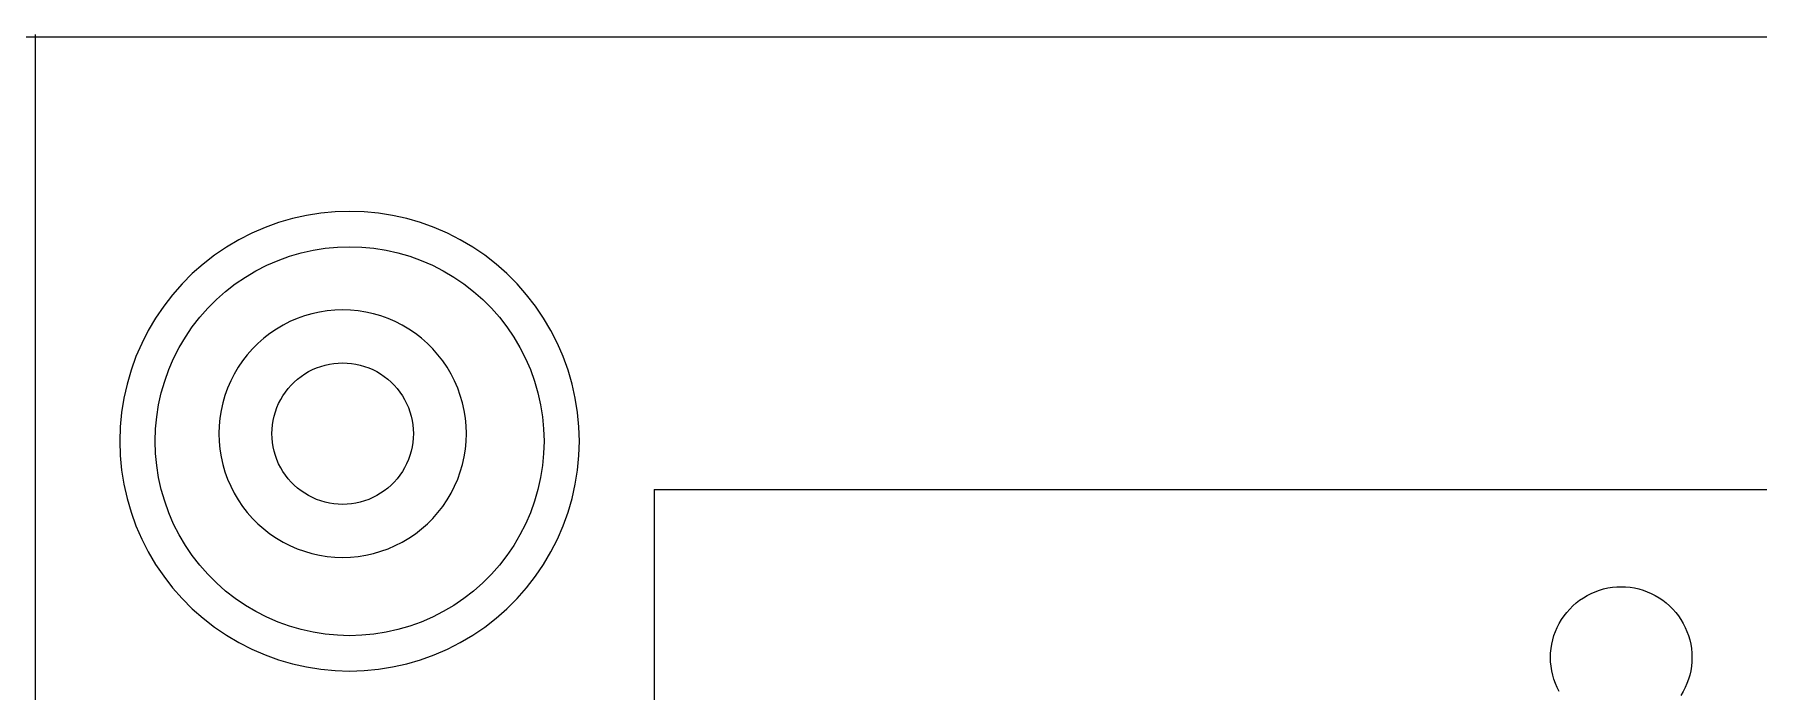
# Model space of a CAD drawing. Extents: x 2 to 1502, y 3 to 1555.
# Drawn here: x 949.5 to 1226, y 798.1 to 903.5 of the extents above; entities that cross this region are included whole.
import ezdxf

# ---------------------------------------------------------------- set-up
doc = ezdxf.new("R2010")
doc.units = 0
doc.layers.get('0').update_dxf_attribs({"linetype": 'CONTINUOUS'})

msp = doc.modelspace()

# ---------------------------------------------------------------- linework, layer by layer
at = {"color": 7}
for points in [[(710.810017, 903.096998), (1419.4713, 903.096998)], [(949.6704, 598.080266), (949.6704, 903.477683)], [(990.8517, 873.957578), (988.628625, 873.311603)], [(993.111, 874.462403), (990.8517, 873.957578)], [(995.39745, 874.824728), (993.111, 874.462403)], [(997.7022, 875.042378), (995.39745, 874.824728)], [(1000.016025, 875.115278), (997.7022, 875.042528)], [(1002.32985, 875.042378), (1000.016025, 875.115128)], [(1004.6346, 874.824728), (1002.32985, 875.042378)], [(1006.92105, 874.462403), (1004.6346, 874.824728)], [(1009.18035, 873.957578), (1006.92105, 874.462403)], [(1011.40335, 873.311603), (1009.18035, 873.957578)], [(984.325875, 871.607978), (982.263225, 870.557153)], [(986.450475, 872.527478), (984.325875, 871.607978)], [(988.628625, 873.311603), (986.450475, 872.527478)], [(1013.5815, 872.527478), (1011.40335, 873.311603)], [(1015.706175, 871.607978), (1013.5815, 872.527478)], [(1017.768825, 870.557153), (1015.706175, 871.607978)], [(980.270625, 869.378753), (978.35595, 868.077428)], [(982.263225, 870.557153), (980.270625, 869.378753)], [(990.38055, 867.919778), (992.261625, 868.466303)], [(992.261625, 868.466303), (994.1733, 868.893503)], [(994.1733, 868.893503), (996.108, 869.200178)], [(996.108, 869.200178), (998.05815, 869.384453)], [(998.05815, 869.384453), (1000.016025, 869.445953)], [(1000.016025, 869.445953), (1001.9739, 869.384453)], [(1001.9739, 869.384453), (1003.92405, 869.200178)], [(1003.92405, 869.200178), (1005.85875, 868.893503)], [(1005.85875, 868.893503), (1007.770425, 868.466303)], [(1007.770425, 868.466303), (1009.6515, 867.919778)], [(1019.761425, 869.378753), (1017.768825, 870.557153)], [(1021.6761, 868.077428), (1019.761425, 869.378753)], [(976.5267, 866.658653), (974.790225, 865.127603)], [(978.35595, 868.077428), (976.5267, 866.658653)], [(983.30835, 864.591953), (984.994425, 865.589003)], [(984.994425, 865.589003), (986.73975, 866.478353)], [(986.73975, 866.478353), (988.5375, 867.256178)], [(988.5375, 867.256178), (990.38055, 867.919778)], [(1009.6515, 867.919778), (1011.49455, 867.256178)], [(1011.49455, 867.256178), (1013.292225, 866.478353)], [(1013.292225, 866.478353), (1015.037625, 865.589003)], [(1015.037625, 865.589003), (1016.7237, 864.591953)], [(1023.505275, 866.658653), (1021.6761, 868.077428)], [(1025.241825, 865.127603), (1023.505275, 866.658653)], [(973.153275, 863.490653), (971.622225, 861.754178)], [(974.790225, 865.127603), (973.153275, 863.490653)], [(980.140425, 862.290278), (981.6882, 863.490878)], [(981.6882, 863.490878), (983.30835, 864.591953)], [(1016.7237, 864.591953), (1018.34385, 863.490878)], [(1018.34385, 863.490878), (1019.891625, 862.290278)], [(1026.878775, 863.490653), (1025.241825, 865.127603)], [(1028.409825, 861.754178), (1026.878775, 863.490653)], [(970.20345, 859.924928), (968.902125, 858.010253)], [(971.622225, 861.754178), (970.20345, 859.924928)], [(977.286, 859.609778), (978.6711, 860.994878)], [(978.6711, 860.994878), (980.140425, 862.290278)], [(1019.891625, 862.290278), (1021.36095, 860.994878)], [(1021.36095, 860.994878), (1022.74605, 859.609778)], [(1029.828525, 859.924928), (1028.409825, 861.754178)], [(1031.129925, 858.010253), (1029.828525, 859.924928)], [(968.902125, 858.010253), (967.723725, 856.017653)], [(974.79, 856.592678), (975.9906, 858.140453)], [(975.9906, 858.140453), (977.286, 859.609778)], [(990.451875, 857.434253), (989.3412, 856.868378)], [(991.595925, 857.929328), (990.451875, 857.434253)], [(992.768775, 858.351578), (991.595925, 857.929328)], [(993.96585, 858.699353), (992.768775, 858.351578)], [(995.18235, 858.971303), (993.96585, 858.699353)], [(996.41355, 859.166228), (995.18235, 858.971303)], [(997.6545, 859.283603), (996.41355, 859.166228)], [(998.9004, 859.322753), (997.6545, 859.283753)], [(1000.1463, 859.283603), (998.9004, 859.322603)], [(1001.387325, 859.166228), (1000.1463, 859.283603)], [(1002.618525, 858.971303), (1001.387325, 859.166228)], [(1003.835025, 858.699353), (1002.618525, 858.971303)], [(1005.0321, 858.351578), (1003.835025, 858.699353)], [(1006.204875, 857.929328), (1005.0321, 858.351578)], [(1007.348925, 857.434253), (1006.204875, 857.929328)], [(1008.4596, 856.868378), (1007.348925, 857.434253)], [(1022.74605, 859.609778), (1024.04145, 858.140453)], [(1024.04145, 858.140453), (1025.24205, 856.592678)], [(1032.308325, 856.017653), (1031.129925, 858.010253)], [(967.723725, 856.017653), (966.6729, 853.955003)], [(972.691875, 853.286453), (973.689, 854.972528)], [(973.689, 854.972528), (974.79, 856.592678)], [(986.252325, 854.769128), (985.3173, 853.944803)], [(987.2373, 855.533153), (986.252325, 854.769128)], [(988.268325, 856.233803), (987.2373, 855.533153)], [(989.3412, 856.868378), (988.268325, 856.233803)], [(1009.53255, 856.233803), (1008.4596, 856.868378)], [(1010.563575, 855.533153), (1009.53255, 856.233803)], [(1011.548475, 854.769128), (1010.563575, 855.533153)], [(1012.483575, 853.944803), (1011.548475, 854.769128)], [(1025.24205, 856.592678), (1026.34305, 854.972528)], [(1026.34305, 854.972528), (1027.340175, 853.286453)], [(1033.359075, 853.955003), (1032.308325, 856.017653)], [(965.7534, 851.830403), (964.969275, 849.652253)], [(966.6729, 853.955003), (965.7534, 851.830403)], [(971.0247, 849.743378), (971.802525, 851.541128)], [(971.802525, 851.541128), (972.691875, 853.286453)], [(983.6115, 852.128303), (982.847475, 851.143328)], [(984.4359, 853.063328), (983.6115, 852.128303)], [(985.3173, 853.944803), (984.4359, 853.063328)], [(1013.364975, 853.063328), (1012.483575, 853.944803)], [(1014.189375, 852.128303), (1013.364975, 853.063328)], [(1014.9534, 851.143328), (1014.189375, 852.128303)], [(1027.340175, 853.286453), (1028.229525, 851.541128)], [(1028.229525, 851.541128), (1029.00735, 849.743378)], [(1034.27865, 851.830403), (1033.359075, 853.955003)], [(1035.0627, 849.652253), (1034.27865, 851.830403)], [(964.969275, 849.652253), (964.3233, 847.429178)], [(970.3611, 847.900328), (971.0247, 849.743378)], [(981.512325, 849.039428), (980.946375, 847.928753)], [(982.146825, 850.112378), (981.512325, 849.039428)], [(982.847475, 851.143328), (982.146825, 850.112378)], [(992.23575, 848.653328), (992.82495, 849.053678)], [(992.82495, 849.053678), (993.438075, 849.416303)], [(993.438075, 849.416303), (994.072725, 849.739628)], [(994.072725, 849.739628), (994.726425, 850.022603)], [(994.726425, 850.022603), (995.396625, 850.263803)], [(995.396625, 850.263803), (996.080625, 850.462628)], [(996.080625, 850.462628), (996.7758, 850.617953)], [(996.7758, 850.617953), (997.479375, 850.729328)], [(997.479375, 850.729328), (998.1885, 850.796828)], [(998.1885, 850.796453), (998.9004, 850.818953)], [(998.9004, 850.818803), (999.612375, 850.796303)], [(999.612375, 850.796453), (1000.3215, 850.728953)], [(1000.3215, 850.729328), (1001.025, 850.617953)], [(1001.025, 850.617953), (1001.720175, 850.462628)], [(1001.720175, 850.462628), (1002.404175, 850.263803)], [(1002.404175, 850.263803), (1003.07445, 850.022603)], [(1003.07445, 850.022603), (1003.72815, 849.739628)], [(1003.72815, 849.739628), (1004.3628, 849.416303)], [(1004.3628, 849.416303), (1004.975925, 849.053678)], [(1004.975925, 849.053678), (1005.56505, 848.653328)], [(1015.653975, 850.112378), (1014.9534, 851.143328)], [(1016.28855, 849.039428), (1015.653975, 850.112378)], [(1016.8545, 847.928753), (1016.28855, 849.039428)], [(1029.00735, 849.743378), (1029.67095, 847.900328)], [(1035.70875, 847.429178), (1035.0627, 849.652253)], [(964.3233, 847.429178), (963.818475, 845.169878)], [(969.387375, 844.107578), (969.814575, 846.019253)], [(969.814575, 846.019253), (970.3611, 847.900328)], [(980.451375, 846.784703), (980.02905, 845.611928)], [(980.946375, 847.928753), (980.451375, 846.784703)], [(989.32695, 845.555753), (989.727375, 846.144878)], [(989.727375, 846.144878), (990.163875, 846.707678)], [(990.163875, 846.707678), (990.635025, 847.241978)], [(990.635025, 847.241978), (991.13865, 847.745678)], [(991.13865, 847.745678), (991.67295, 848.216753)], [(991.67295, 848.216753), (992.23575, 848.653328)], [(1005.56505, 848.653328), (1006.12785, 848.216753)], [(1006.12785, 848.216753), (1006.66215, 847.745678)], [(1006.66215, 847.745678), (1007.16585, 847.241978)], [(1007.16585, 847.241978), (1007.636925, 846.707678)], [(1007.636925, 846.707678), (1008.0735, 846.144878)], [(1008.0735, 846.144878), (1008.47385, 845.555753)], [(1017.3495, 846.784703), (1016.8545, 847.928753)], [(1017.77175, 845.611928), (1017.3495, 846.784703)], [(1029.67095, 847.900328), (1030.217475, 846.019253)], [(1030.217475, 846.019253), (1030.644675, 844.107578)], [(1036.213575, 845.169878), (1035.70875, 847.429178)], [(963.818475, 845.169878), (963.45615, 842.883428)], [(969.0807, 842.172878), (969.387375, 844.107578)], [(979.681275, 844.414853), (979.4094, 843.198353)], [(980.02905, 845.611928), (979.681275, 844.414853)], [(988.116825, 842.984003), (988.3581, 843.654203)], [(988.3581, 843.654203), (988.641, 844.307978)], [(988.641, 844.307978), (988.9644, 844.942628)], [(988.9644, 844.942628), (989.32695, 845.555753)], [(1008.47385, 845.555753), (1008.836475, 844.942628)], [(1008.836475, 844.942628), (1009.1598, 844.307978)], [(1009.1598, 844.307978), (1009.442775, 843.654203)], [(1009.442775, 843.654203), (1009.68405, 842.984003)], [(1018.119525, 844.414853), (1017.77175, 845.611928)], [(1018.391475, 843.198353), (1018.119525, 844.414853)], [(1030.644675, 844.107578), (1030.95135, 842.172878)], [(1036.575825, 842.883428), (1036.213575, 845.169878)], [(963.238425, 840.578678), (963.165675, 838.264853)], [(963.45615, 842.883428), (963.2385, 840.578678)], [(968.896425, 840.222728), (969.0807, 842.172878)], [(979.09695, 840.726128), (979.05795, 839.480228)], [(979.2144, 841.967153), (979.0971, 840.726128)], [(979.4094, 843.198353), (979.2144, 841.967153)], [(987.58425, 840.192203), (987.651, 840.901328)], [(987.6513, 840.901328), (987.762675, 841.604828)], [(987.762675, 841.604828), (987.918075, 842.300003)], [(987.918075, 842.300003), (988.116825, 842.984003)], [(1009.68405, 842.984003), (1009.8828, 842.300003)], [(1009.8828, 842.300003), (1010.038125, 841.604828)], [(1010.038125, 841.604828), (1010.149575, 840.901328)], [(1010.149875, 840.901328), (1010.216625, 840.192203)], [(1018.586475, 841.967153), (1018.391475, 843.198353)], [(1018.703775, 840.726128), (1018.586475, 841.967153)], [(1018.742925, 839.480228), (1018.703925, 840.726128)], [(1030.95135, 842.172878), (1031.135625, 840.222728)], [(1036.79355, 840.578678), (1036.575825, 842.883428)], [(1036.86645, 838.264853), (1036.7937, 840.578678)], [(963.1656, 838.264853), (963.23835, 835.951028)], [(968.834925, 838.264853), (968.896425, 840.222728)], [(968.896425, 836.306978), (968.834925, 838.264853)], [(979.057875, 839.480228), (979.096875, 838.234328)], [(979.0971, 838.234328), (979.2144, 836.993378)], [(987.561525, 839.480228), (987.584025, 840.192203)], [(987.584025, 838.768253), (987.561525, 839.480228)], [(987.651, 838.059128), (987.58425, 838.768253)], [(987.762675, 837.355628), (987.6513, 838.059128)], [(1010.149575, 838.059128), (1010.038125, 837.355628)], [(1010.216625, 838.768253), (1010.149875, 838.059128)], [(1010.239275, 839.480228), (1010.216775, 838.768253)], [(1010.21685, 840.192203), (1010.23935, 839.480228)], [(1018.586475, 836.993378), (1018.703775, 838.234328)], [(1018.703925, 838.234328), (1018.742925, 839.480228)], [(1031.135625, 840.222728), (1031.197125, 838.264853)], [(1031.197125, 838.264853), (1031.135625, 836.306978)], [(1036.793625, 835.951028), (1036.866375, 838.264853)], [(963.2385, 835.951028), (963.45615, 833.646353)], [(969.0807, 834.356828), (968.896425, 836.306978)], [(979.2144, 836.993378), (979.4094, 835.762178)], [(979.4094, 835.762178), (979.681275, 834.545678)], [(987.918075, 836.660453), (987.762675, 837.355628)], [(988.116825, 835.976453), (987.918075, 836.660453)], [(988.3581, 835.306253), (988.116825, 835.976453)], [(988.641, 834.652553), (988.3581, 835.306253)], [(1009.442775, 835.306253), (1009.1598, 834.652553)], [(1009.68405, 835.976453), (1009.442775, 835.306253)], [(1009.8828, 836.660453), (1009.68405, 835.976453)], [(1010.038125, 837.355628), (1009.8828, 836.660453)], [(1018.119525, 834.545678), (1018.391475, 835.762178)], [(1018.391475, 835.762178), (1018.586475, 836.993378)], [(1031.135625, 836.306978), (1030.95135, 834.356828)], [(1036.575825, 833.646353), (1036.79355, 835.951028)], [(963.45615, 833.646353), (963.818475, 831.359828)], [(969.387375, 832.422128), (969.0807, 834.356828)], [(969.814575, 830.510453), (969.387375, 832.422128)], [(979.681275, 834.545678), (980.02905, 833.348528)], [(980.02905, 833.348528), (980.451375, 832.175753)], [(988.9644, 834.017903), (988.641, 834.652553)], [(989.32695, 833.404778), (988.9644, 834.017903)], [(989.727375, 832.815578), (989.32695, 833.404778)], [(990.163875, 832.252778), (989.727375, 832.815578)], [(990.635025, 831.718478), (990.163875, 832.252778)], [(1007.636925, 832.252778), (1007.16585, 831.718478)], [(1008.0735, 832.815578), (1007.636925, 832.252778)], [(1008.47385, 833.404778), (1008.0735, 832.815578)], [(1008.836475, 834.017903), (1008.47385, 833.404778)], [(1009.1598, 834.652553), (1008.836475, 834.017903)], [(1017.3495, 832.175753), (1017.77175, 833.348528)], [(1017.77175, 833.348528), (1018.119525, 834.545678)], [(1030.644675, 832.422128), (1030.217475, 830.510453)], [(1030.95135, 834.356828), (1030.644675, 832.422128)], [(1036.213575, 831.359828), (1036.575825, 833.646353)], [(963.818475, 831.359828), (964.3233, 829.100603)], [(970.3611, 828.629378), (969.814575, 830.510453)], [(980.451375, 832.175753), (980.946375, 831.031703)], [(980.946375, 831.031703), (981.512325, 829.921028)], [(981.512325, 829.921028), (982.146825, 828.848078)], [(991.13865, 831.214778), (990.635025, 831.718478)], [(991.67295, 830.743703), (991.13865, 831.214778)], [(992.23575, 830.307203), (991.67295, 830.743703)], [(992.82495, 829.906778), (992.23575, 830.307203)], [(993.438075, 829.544153), (992.82495, 829.906778)], [(994.072725, 829.220828), (993.438075, 829.544153)], [(1004.3628, 829.544153), (1003.72815, 829.220828)], [(1004.975925, 829.906778), (1004.3628, 829.544153)], [(1005.56505, 830.307203), (1004.975925, 829.906778)], [(1006.12785, 830.743703), (1005.56505, 830.307203)], [(1006.66215, 831.214778), (1006.12785, 830.743703)], [(1007.16585, 831.718478), (1006.66215, 831.214778)], [(1015.653975, 828.848078), (1016.28855, 829.921028)], [(1016.28855, 829.921028), (1016.8545, 831.031703)], [(1016.8545, 831.031703), (1017.3495, 832.175753)], [(1030.217475, 830.510453), (1029.67095, 828.629378)], [(1035.70875, 829.100603), (1036.213575, 831.359828)], [(1048.88295, 830.52126), (1502.426625, 830.521223)], [(1048.88295, 830.52126), (1048.88295, 671.781049)], [(964.3233, 829.100603), (964.969275, 826.877528)], [(964.969275, 826.877528), (965.7534, 824.699378)], [(971.0247, 826.786328), (970.3611, 828.629378)], [(971.802525, 824.988653), (971.0247, 826.786328)], [(982.146825, 828.848078), (982.847475, 827.817128)], [(982.847475, 827.817128), (983.6115, 826.832153)], [(983.6115, 826.832153), (984.4359, 825.897128)], [(994.726425, 828.937928), (994.072725, 829.220828)], [(995.396625, 828.696653), (994.726425, 828.937928)], [(996.080625, 828.497903), (995.396625, 828.696653)], [(996.7758, 828.342503), (996.080625, 828.497903)], [(997.479375, 828.231128), (996.7758, 828.342503)], [(998.1885, 828.164078), (997.479375, 828.230828)], [(998.9004, 828.141653), (998.1885, 828.164153)], [(999.612375, 828.164078), (998.9004, 828.141578)], [(1000.3215, 828.231128), (999.612375, 828.164378)], [(1001.025, 828.342503), (1000.3215, 828.231128)], [(1001.720175, 828.497903), (1001.025, 828.342503)], [(1002.404175, 828.696653), (1001.720175, 828.497903)], [(1003.07445, 828.937928), (1002.404175, 828.696653)], [(1003.72815, 829.220828), (1003.07445, 828.937928)], [(1013.364975, 825.897128), (1014.189375, 826.832153)], [(1014.189375, 826.832153), (1014.9534, 827.817128)], [(1014.9534, 827.817128), (1015.653975, 828.848078)], [(1029.00735, 826.786328), (1028.229525, 824.988653)], [(1029.67095, 828.629378), (1029.00735, 826.786328)], [(1034.27865, 824.699378), (1035.0627, 826.877528)], [(1035.0627, 826.877528), (1035.70875, 829.100603)], [(965.7534, 824.699378), (966.6729, 822.574703)], [(972.691875, 823.243253), (971.802525, 824.988653)], [(984.4359, 825.897128), (985.3173, 825.015728)], [(985.3173, 825.015728), (986.252325, 824.191328)], [(986.252325, 824.191328), (987.2373, 823.427303)], [(1010.563575, 823.427303), (1011.548475, 824.191328)], [(1011.548475, 824.191328), (1012.483575, 825.015728)], [(1012.483575, 825.015728), (1013.364975, 825.897128)], [(1028.229525, 824.988653), (1027.340175, 823.243253)], [(1033.359075, 822.574703), (1034.27865, 824.699378)], [(966.6729, 822.574703), (967.723725, 820.512053)], [(973.689, 821.557178), (972.691875, 823.243253)], [(974.79, 819.937028), (973.689, 821.557178)], [(987.2373, 823.427303), (988.268325, 822.726653)], [(988.268325, 822.726653), (989.3412, 822.092153)], [(989.3412, 822.092153), (990.451875, 821.526203)], [(990.451875, 821.526203), (991.595925, 821.031203)], [(1006.204875, 821.031203), (1007.348925, 821.526203)], [(1007.348925, 821.526203), (1008.4596, 822.092153)], [(1008.4596, 822.092153), (1009.53255, 822.726653)], [(1009.53255, 822.726653), (1010.563575, 823.427303)], [(1026.34305, 821.557178), (1025.24205, 819.937028)], [(1027.340175, 823.243253), (1026.34305, 821.557178)], [(1032.308325, 820.512053), (1033.359075, 822.574703)], [(967.723725, 820.512053), (968.902125, 818.519453)], [(968.902125, 818.519453), (970.20345, 816.604778)], [(975.9906, 818.389328), (974.79, 819.937028)], [(977.286, 816.919928), (975.9906, 818.389328)], [(991.595925, 821.031203), (992.768775, 820.608878)], [(992.768775, 820.608878), (993.96585, 820.261103)], [(993.96585, 820.261103), (995.18235, 819.989153)], [(995.18235, 819.989153), (996.41355, 819.794228)], [(996.41355, 819.794228), (997.6545, 819.676928)], [(997.6545, 819.676928), (998.9004, 819.637928)], [(998.9004, 819.637703), (1000.1463, 819.676703)], [(1000.1463, 819.676928), (1001.387325, 819.794228)], [(1001.387325, 819.794228), (1002.618525, 819.989153)], [(1002.618525, 819.989153), (1003.835025, 820.261103)], [(1003.835025, 820.261103), (1005.0321, 820.608878)], [(1005.0321, 820.608878), (1006.204875, 821.031203)], [(1024.04145, 818.389328), (1022.74605, 816.919928)], [(1025.24205, 819.937028), (1024.04145, 818.389328)], [(1029.828525, 816.604778), (1031.129925, 818.519453)], [(1031.129925, 818.519453), (1032.308325, 820.512053)], [(970.20345, 816.604778), (971.622225, 814.775603)], [(978.6711, 815.534828), (977.286, 816.919928)], [(1022.74605, 816.919928), (1021.36095, 815.534828)], [(1028.409825, 814.775603), (1029.828525, 816.604778)], [(971.622225, 814.775603), (973.153275, 813.039053)], [(973.153275, 813.039053), (974.790225, 811.402103)], [(980.140425, 814.239428), (978.6711, 815.534828)], [(981.6882, 813.038828), (980.140425, 814.239428)], [(983.30835, 811.937828), (981.6882, 813.038828)], [(1018.34385, 813.038828), (1016.7237, 811.937828)], [(1019.891625, 814.239428), (1018.34385, 813.038828)], [(1021.36095, 815.534828), (1019.891625, 814.239428)], [(1025.241825, 811.402103), (1026.878775, 813.039053)], [(1026.878775, 813.039053), (1028.409825, 814.775603)], [(1197.27345, 812.765228), (1197.8625, 813.1656)], [(1197.8625, 813.16557), (1198.47555, 813.528165)], [(1198.475625, 813.52806), (1199.11035, 813.851468)], [(1199.110275, 813.851475), (1199.763975, 814.134405)], [(1199.763975, 814.134405), (1200.434175, 814.37532)], [(1200.434025, 814.37568), (1201.118025, 814.574468)], [(1201.1181, 814.574348), (1201.813425, 814.729598)], [(1201.813425, 814.729658), (1202.516925, 814.841303)], [(1202.517, 814.841078), (1203.2262, 814.908578)], [(1203.2262, 814.908293), (1203.938025, 814.930793)], [(1203.938025, 814.93068), (1204.650075, 814.90818)], [(1204.650075, 814.90833), (1205.35905, 814.84083)], [(1205.35905, 814.841153), (1206.06255, 814.729635)], [(1206.06255, 814.729635), (1206.75795, 814.57431)], [(1206.75795, 814.57431), (1207.44195, 814.375658)], [(1207.44195, 814.375658), (1208.112, 814.134345)], [(1208.112, 814.134345), (1208.7657, 813.85149)], [(1208.7657, 813.85149), (1209.40035, 813.528098)], [(1209.40035, 813.528098), (1210.01355, 813.165518)], [(1210.01355, 813.165518), (1210.602525, 812.765273)], [(974.790225, 811.402103), (976.5267, 809.871053)], [(984.994425, 810.940703), (983.30835, 811.937828)], [(986.73975, 810.051353), (984.994425, 810.940703)], [(1015.037625, 810.940703), (1013.292225, 810.051353)], [(1016.7237, 811.937828), (1015.037625, 810.940703)], [(1023.505275, 809.871053), (1025.241825, 811.402103)], [(1194.364575, 809.667593), (1194.76485, 810.256643)], [(1194.76485, 810.256643), (1195.20165, 810.819608)], [(1195.20165, 810.819608), (1195.6725, 811.353893)], [(1195.6725, 811.353893), (1196.1762, 811.857585)], [(1196.1762, 811.857585), (1196.7105, 812.328495)], [(1196.7105, 812.328495), (1197.27345, 812.765228)], [(1210.602525, 812.765273), (1211.16555, 812.328428)], [(1211.16555, 812.328428), (1211.69985, 811.857593)], [(1211.69985, 811.857593), (1212.20355, 811.353908)], [(1212.20355, 811.353908), (1212.6747, 810.819638)], [(1212.6747, 810.819638), (1213.1112, 810.25665)], [(1213.1112, 810.25665), (1213.511775, 809.667833)], [(976.5267, 809.871053), (978.35595, 808.452352)], [(978.35595, 808.452352), (980.270625, 807.150952)], [(988.5375, 809.273528), (986.73975, 810.051353)], [(990.38055, 808.609928), (988.5375, 809.273528)], [(992.261625, 808.063402), (990.38055, 808.609928)], [(994.1733, 807.636202), (992.261625, 808.063402)], [(996.108, 807.329527), (994.1733, 807.636202)], [(998.05815, 807.145252), (996.108, 807.329527)], [(1003.92405, 807.329527), (1001.9739, 807.145252)], [(1005.85875, 807.636202), (1003.92405, 807.329527)], [(1007.770425, 808.063402), (1005.85875, 807.636202)], [(1009.6515, 808.609928), (1007.770425, 808.063402)], [(1011.49455, 809.273528), (1009.6515, 808.609928)], [(1013.292225, 810.051353), (1011.49455, 809.273528)], [(1019.761425, 807.150952), (1021.6761, 808.452352)], [(1021.6761, 808.452352), (1023.505275, 809.871053)], [(1193.15445, 807.095977), (1193.395725, 807.766124)], [(1193.395725, 807.766124), (1193.67855, 808.419742)], [(1193.67855, 808.419742), (1194.002025, 809.05452)], [(1194.002025, 809.05452), (1194.364575, 809.667593)], [(1213.511475, 809.667645), (1213.8741, 809.054535)], [(1213.874025, 809.054498), (1214.197275, 808.419644)], [(1214.197425, 808.419719), (1214.480325, 807.766147)], [(1214.480325, 807.766147), (1214.7216, 807.096014)], [(980.270625, 807.150952), (982.263225, 805.972552)], [(982.263225, 805.972552), (984.325875, 804.921802)], [(984.325875, 804.921802), (986.450475, 804.002227)], [(1000.016025, 807.083752), (998.05815, 807.145252)], [(1001.9739, 807.145252), (1000.016025, 807.083752)], [(1013.5815, 804.002227), (1015.706175, 804.921802)], [(1015.706175, 804.921802), (1017.768825, 805.972552)], [(1017.768825, 805.972552), (1019.761425, 807.150952)], [(1192.6218, 804.304139), (1192.6893, 805.013122)], [(1192.689, 805.013129), (1192.80045, 805.716712)], [(1192.80045, 805.716712), (1192.955775, 806.412029)], [(1192.955775, 806.412029), (1193.15445, 807.095977)], [(1214.7216, 807.096014), (1214.920275, 806.412007)], [(1214.920275, 806.411999), (1215.0759, 805.716697)], [(1215.0759, 805.716704), (1215.187275, 805.013099)], [(1215.187275, 805.013092), (1215.254025, 804.304162)], [(986.450475, 804.002227), (988.628625, 803.218177)], [(988.628625, 803.218177), (990.8517, 802.572127)], [(990.8517, 802.572127), (993.111, 802.067302)], [(993.111, 802.067302), (995.39745, 801.705052)], [(1004.6346, 801.705052), (1006.92105, 802.067302)], [(1006.92105, 802.067302), (1009.18035, 802.572127)], [(1009.18035, 802.572127), (1011.40335, 803.218177)], [(1011.40335, 803.218177), (1013.5815, 804.002227)], [(1192.6218, 802.880039), (1192.5993, 803.592067)], [(1192.59945, 803.592112), (1192.62195, 804.304117)], [(1192.689, 802.171064), (1192.6215, 802.880047)], [(1192.80045, 801.467474), (1192.689, 802.171057)], [(1215.187275, 802.171027), (1215.0759, 801.467474)], [(1215.254175, 802.880002), (1215.187425, 802.171064)], [(1215.2766, 803.592104), (1215.2541, 802.880039)], [(1215.254175, 804.304102), (1215.276675, 803.592067)], [(995.39745, 801.705052), (997.7022, 801.487327)], [(997.7022, 801.487327), (1000.016025, 801.414577)], [(1000.016025, 801.414502), (1002.32985, 801.487252)], [(1002.32985, 801.487327), (1004.6346, 801.705052)], [(1192.955775, 800.772157), (1192.80045, 801.467474)], [(1193.15445, 800.088142), (1192.955775, 800.772149)], [(1193.395725, 799.418047), (1193.15445, 800.088149)], [(1193.67855, 798.764414), (1193.395725, 799.418047)], [(1214.480325, 799.418062), (1214.19735, 798.764392)], [(1214.7216, 800.088172), (1214.480325, 799.418062)], [(1214.920275, 800.772134), (1214.7216, 800.088172)], [(1215.0759, 801.467474), (1214.920275, 800.772134)], [(1194.002025, 798.129757), (1193.678775, 798.764564)], [(1213.874025, 798.129727), (1213.511475, 797.516564)], [(1214.19735, 798.764392), (1213.874025, 798.129727)]]:
    msp.add_lwpolyline(points, dxfattribs=at)

doc.saveas('drawing.dxf')
